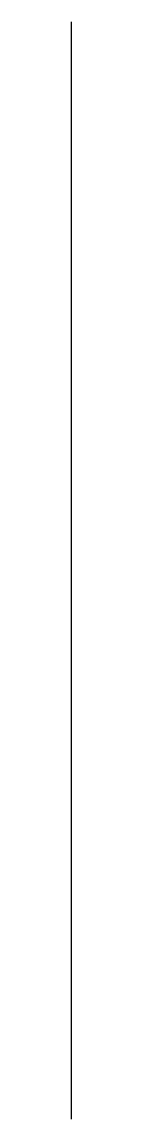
# Model space of a CAD drawing. Header units: metres. Extents: x -2020.9 to -2020.9, y -3504.8 to -3473.2.
import ezdxf

# ---------------------------------------------------------------- set-up
doc = ezdxf.new("R2010")
doc.units = ezdxf.units.M
doc.layers.add('c', color=6, linetype='Continuous')

msp = doc.modelspace()

# ---------------------------------------------------------------- linework, layer by layer
at = {"layer": 'c'}
for p, q in [((-2020.94, -3504.76, 3513.69), (-2020.94, -3473.16, 3513.69)), ((-2020.94, -3488.96, 3529.49), (-2020.94, -3488.96, 3497.89))]:
    msp.add_line(p, q, dxfattribs=at)

doc.saveas('drawing.dxf')
